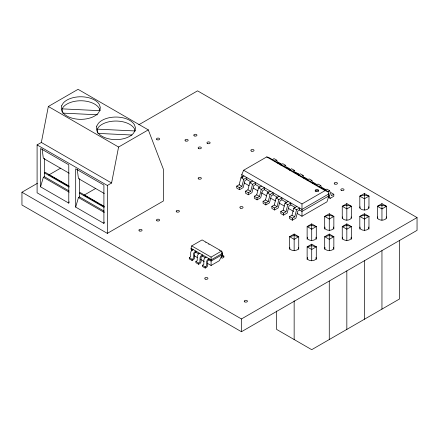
<?xml version="1.0" encoding="UTF-8"?>
<svg xmlns="http://www.w3.org/2000/svg" width="439" height="439" viewBox="0 0 439 439"><rect width="100%" height="100%" fill="white"/><g stroke="black" fill="none" stroke-linecap="round" stroke-linejoin="round"><path stroke-width="0.66" d="M298.734 249.385L298.734 236.692L294.152 234.047L294.152 250.696M316.294 239.25L316.294 226.557L311.712 223.906L311.712 240.556M316.294 259.526L316.294 246.833L311.712 244.183L311.712 260.832M333.854 229.109L333.854 216.416L329.272 213.771L329.272 230.42M333.854 249.385L333.854 236.692L329.272 234.047L329.272 250.696M351.414 218.304L351.414 206.281L346.832 203.63L346.832 220.279M351.414 239.25L351.414 226.557L346.832 223.906L346.832 240.556M368.974 208.168L368.974 196.14L364.392 193.495L364.392 210.144M368.974 229.109L368.974 216.416L364.392 213.771L364.392 230.42M386.534 218.304L386.534 206.281L381.952 203.63L381.952 220.279M41.348 142.456L48.339 106.49L78.065 89.326L148.3 129.878L163.33 169.097L163.33 201.029L107.33 233.361L37.095 192.809L37.095 144.914L41.348 142.456L111.583 183.008L118.574 147.038L148.3 129.878M251.146 182.064L246.773 179.535L244.957 180.583L243.146 187.618L239.513 189.714L236.747 188.117L236.747 186.125L239.151 184.737L240.967 177.702L244.007 175.946M236.747 186.125L239.513 187.716L241.916 186.334L243.733 179.299L246.773 177.543L246.773 179.535M259.926 187.129L255.553 184.605L253.737 185.653L251.926 192.688L248.293 194.784L245.527 193.187L245.527 191.19L247.931 189.802L249.747 182.767L252.787 181.011M245.527 191.19L248.293 192.787L250.696 191.399L252.513 184.364L255.553 182.608L255.553 184.605M268.706 192.2L264.333 189.675L262.517 190.724L260.706 197.759L257.073 199.855L254.307 198.258L254.307 196.26L256.711 194.872L258.527 187.837L261.567 186.081M254.307 196.26L257.073 197.857L259.476 196.469L261.293 189.434L264.333 187.678L264.333 189.675M277.486 197.27L273.113 194.746L271.297 195.794L269.486 202.829L265.853 204.92L263.087 203.323L263.087 201.331L265.491 199.943L267.307 192.908L270.347 191.152M263.087 201.331L265.853 202.928L268.256 201.539L270.073 194.504L273.113 192.748L273.113 194.746M286.925 202.719L281.893 199.811L280.077 200.859L278.266 207.894L274.633 209.99L271.867 208.393L271.867 206.401L274.271 205.013L276.087 197.978L279.127 196.222M271.867 206.401L274.633 207.993L277.036 206.61L278.853 199.575L281.893 197.819L281.893 199.811M295.184 207.488L290.81 204.964L288.999 206.012L287.183 213.047L283.55 215.137L280.79 213.541L280.79 211.549L283.188 210.16L285.004 203.125L288.044 201.369M280.79 211.549L283.55 213.145L285.954 211.757L287.77 204.722L290.81 202.966L290.81 204.964M242.158 177.839L241.763 174.645L243.629 170.255L266.709 156.926L268.723 157.425L328.004 191.651L328.937 193.846L328.937 195.843L301.977 211.406L299.59 210.029L297.779 211.077L295.963 218.112L292.33 220.208L289.57 218.611L289.57 216.619L291.968 215.231L293.784 208.196L296.824 206.44M289.57 216.619L292.33 218.216L294.734 216.828L296.55 209.793L299.59 208.037L299.59 210.029M191.591 250.702L191.042 248.304L191.7 245.911L202.099 239.908L221.486 251.097L222.15 254.691L219.385 260.678L211.088 265.469L207.631 263.471M69.148 201.841L68.78 203.12L40.569 186.833L43.335 177.252L44.361 176.659L69.044 190.91M104.268 222.118L103.9 223.396L75.689 207.109L78.455 197.528L79.475 196.935L104.164 211.186M328.937 195.843L326.967 201.83L301.977 216.257L297.269 213.541M62.179 108.867L63.232 107.067A19.552 11.288 0 0 1 82.038 100.783A19.552 11.288 0 0 1 99.291 108.406L100.081 110.688L62.179 108.867L62.179 112.06M97.299 129.143L98.352 127.343A19.552 11.288 0 0 1 117.158 121.06A19.552 11.288 0 0 1 134.411 128.682L135.201 130.965L97.299 129.143L97.299 132.337M48.784 174.985L60.571 168.175M138.817 124.753L197.55 90.846L417.05 217.574L417.05 230.349L241.45 331.73L21.95 205.002L21.95 192.227L37.375 183.326M83.904 195.262L95.691 188.452M37.095 144.914L107.33 185.461L111.583 183.008M272.493 159.5L274.013 158.622L276.779 160.219L277.909 163.308M274.748 161.387L276.779 160.219M277.267 162.726L278.227 162.172L280.993 163.769L280.993 165.102M280.033 164.323L280.993 163.769M280.762 164.861L282.793 163.692L285.559 165.289L286.464 167.758M284.038 166.167L285.559 165.289M286.047 167.797L287.007 167.243L289.773 168.839L289.773 170.167M289.542 169.931L291.573 168.763L294.339 170.354L295.469 173.443M292.308 171.528L294.339 170.354M294.827 172.867L295.787 172.313L298.553 173.91L298.553 175.238M297.593 174.464L298.553 173.91M298.322 175.002L300.353 173.828L303.119 175.424L304.249 178.514M301.088 176.599L303.119 175.424M303.607 177.938L304.567 177.383L307.333 178.98L307.333 180.308M307.102 180.067L309.133 178.898L311.899 180.495L313.029 183.584M309.868 181.664L311.899 180.495M193.116 249.5L192.194 250.049A2.447 1.41 -60 0 0 190.707 252.628L190.685 256.744L189.313 257.688L189.313 258.884L192.079 260.481L193.286 259.778A1.712 0.988 -60 0 0 194.493 257.688L194.493 253.896A0.977 0.565 -60 0 1 195.185 252.694L195.876 252.299L195.876 251.097L194.96 251.646A2.447 1.41 -60 0 0 193.473 254.225L193.33 258.549L192.079 259.279L189.313 257.688M312.387 183.003L313.347 182.448L316.113 184.045L315.153 184.599M316.53 184.923L318.05 184.045L320.816 185.642L321.952 188.732M199.679 253.292L198.763 253.841A2.447 1.41 -60 0 0 197.276 256.42L197.248 260.563L195.876 261.479L195.876 262.676L198.642 264.273L199.855 263.57A1.712 0.988 -60 0 0 201.062 261.479L201.062 257.688A0.977 0.565 -60 0 1 201.753 256.486L202.445 256.091L205.326 257.753M318.785 186.816L320.816 185.642M321.304 188.155L322.27 187.601L325.03 189.198L325.03 190.526M206.248 257.084L205.331 257.633A2.447 1.41 -60 0 0 203.844 260.212L203.822 264.327L202.445 265.271L202.445 266.468L205.211 268.064L206.423 267.362A1.712 0.988 -60 0 0 207.631 265.271L207.631 261.479A0.977 0.565 -60 0 1 208.322 260.278L209.013 259.883L209.013 258.681L208.097 259.229A2.447 1.41 -60 0 0 206.61 261.809L206.467 266.133L205.211 266.863L202.445 265.271M324.07 189.752L325.03 189.198M195.876 261.479L198.642 263.071L199.899 262.341L200.041 258.017A2.447 1.41 -60 0 1 201.528 255.438L202.445 254.889L202.445 256.091M324.8 190.285L326.83 189.116L329.596 190.713L331.412 195.651L333.81 194.263L333.81 196.26L330.183 198.357L327.971 197.078M243.629 170.255L301.977 203.943L325.063 190.619L328.004 191.651M191.7 245.911L211.088 257.106L221.486 251.097M327.565 191.881L329.596 190.713M222.15 253.495L211.088 259.883L191.042 248.304M222.15 254.691L211.088 261.079L208.783 259.745M328.937 193.846L301.977 209.414L241.763 174.645M221.459 256.019L221.459 257.287A1.712 0.988 -60 0 0 222.666 257.984L223.879 257.287L223.879 256.091L222.513 256.755L222.485 252.639A2.447 1.41 -60 0 0 221.432 251.662M294.152 234.047L289.57 236.692L289.57 249.385M311.712 223.906L307.13 226.557L307.13 239.25M329.272 213.771L324.69 216.416L324.69 229.109M346.832 203.63L342.25 206.281L342.25 218.304M364.392 193.495L359.81 196.14L359.81 208.168M311.712 244.183L307.13 246.833L307.13 259.526M329.272 234.047L324.69 236.692L324.69 249.385M346.832 223.906L342.25 226.557L342.25 239.25M364.392 213.771L359.81 216.416L359.81 229.109M381.952 203.63L377.37 206.281L377.37 218.304M21.95 192.227L241.45 318.955L417.05 217.574M62.722 113.114L97.535 114.788M97.842 133.39L131.974 135.031M331.05 192.666L333.81 194.263M266.709 156.926L325.063 190.619M241.763 176.643L242.882 177.29M240.967 177.702L243.733 179.299M249.747 182.767L252.513 184.364M258.527 187.837L261.293 189.434M267.307 192.908L270.073 194.504M276.087 197.978L278.853 199.575M285.004 203.125L287.77 204.722M293.784 208.196L296.55 209.793M244.32 182.97L249.028 185.686M253.144 188.062L257.852 190.784M261.381 192.82L266.676 195.876M270.797 198.252L275.5 200.974M279.034 203.01L284.329 206.067M288.445 208.443L293.74 211.499M239.151 184.737L241.916 186.334M247.931 189.802L250.696 191.399M256.711 194.872L259.476 196.469M265.491 199.943L268.256 201.539M274.271 205.013L277.036 206.61M283.188 210.16L285.954 211.757M291.968 215.231L294.734 216.828M48.339 106.49L118.574 147.038M222.496 255.289L223.879 256.091M69.197 173.24L43.335 158.309L42.128 149.041M104.312 193.511L78.455 178.585L77.242 169.317M191.042 249.5L192.595 250.4M195.3 251.964L198.587 253.857M194.378 255.822L197.259 257.484M200.716 259.482L204.173 261.479M69.313 186.246L45.217 172.335L44.361 172.829L69.044 187.08M104.427 206.522L80.332 192.611L79.475 193.105L104.164 207.356M48.784 174.7L49.958 175.375M51.133 176.055L52.899 177.071M54.074 177.751L68.177 185.895M84.491 195.311L88.014 197.347M89.188 198.027L90.955 199.043M92.13 199.723L96.245 202.099M97.42 202.78L98.594 203.455M99.768 204.135L103.884 206.511M43.335 177.252L69.197 192.183M78.455 197.528L104.312 212.46M328.597 194.033L330.183 198.357M399.512 240.528L399.512 298.981L311.712 349.674L276.592 329.398L276.592 311.042M381.952 250.664L381.952 309.122M364.392 260.804L364.392 319.257M346.832 270.94L346.832 329.398M329.272 281.081L329.272 339.534M301.977 203.943L301.977 216.257M294.152 300.792L294.152 339.534M292.33 218.216L292.33 220.208M283.55 213.145L283.55 215.137M274.633 207.993L274.633 209.99M265.853 202.928L265.853 204.92M257.073 197.857L257.073 199.855M248.293 192.787L248.293 194.784M241.45 318.955L241.45 331.73M239.513 187.716L239.513 189.714M211.088 257.106L211.088 265.469M205.211 266.863L205.211 268.064M198.642 263.071L198.642 264.273M192.079 259.279L192.079 260.481M107.33 185.461L107.33 233.361M103.9 223.396L103.9 185.077L75.689 168.79L75.689 207.109M79.475 178.651L79.475 196.935M68.78 203.12L68.78 164.801L40.569 148.514L40.569 186.833M44.361 158.375L44.361 176.659M368.683 206.769A4.467 2.579 0 0 1 364.37 210.018A4.467 2.579 0 0 1 360.057 206.769M386.243 216.904A4.467 2.579 0 0 1 381.93 220.153A4.467 2.579 0 0 1 377.617 216.904M351.123 216.904A4.467 2.579 0 0 1 346.81 220.153A4.467 2.579 0 0 1 342.497 216.904M368.683 227.045A4.467 2.579 0 0 1 364.37 230.294A4.467 2.579 0 0 1 360.057 227.045M333.563 227.045A4.467 2.579 0 0 1 329.25 230.294A4.467 2.579 0 0 1 324.937 227.045M351.123 237.181A4.467 2.579 0 0 1 346.81 240.429A4.467 2.579 0 0 1 342.497 237.181M316.003 237.181A4.467 2.579 0 0 1 311.69 240.429A4.467 2.579 0 0 1 307.377 237.181M333.563 247.322A4.467 2.579 0 0 1 329.25 250.57A4.467 2.579 0 0 1 324.937 247.322M298.443 247.322A4.467 2.579 0 0 1 294.13 250.57A4.467 2.579 0 0 1 289.817 247.322M316.003 257.457A4.467 2.579 0 0 1 311.69 260.706A4.467 2.579 0 0 1 307.377 257.457M219.226 250.175A2.447 1.41 -60 0 1 219.5 250.433M208.684 244.117A2.447 1.41 -60 0 1 209.002 244.298M205.732 242.482A2.447 1.41 -60 0 1 205.918 242.52M315.191 191.272A1.729 0.999 0 0 1 316.92 190.274A1.729 0.999 0 0 1 318.654 191.272M61.597 105.865L61.273 108.806L62.272 111.698A19.552 11.288 0 0 0 79.525 119.32A19.552 11.288 0 0 0 98.331 113.037L99.966 110.244L100.295 107.303L99.291 104.416A19.552 11.288 0 0 0 82.038 96.789A19.552 11.288 0 0 0 63.232 103.077L61.597 105.865M96.717 126.141L96.388 129.082L97.392 131.974A19.552 11.288 0 0 0 114.645 139.597A19.552 11.288 0 0 0 133.445 133.313L135.08 130.52L135.41 127.579L134.411 124.692A19.552 11.288 0 0 0 117.158 117.065A19.552 11.288 0 0 0 98.352 123.348L96.717 126.141M298.734 236.692L294.152 239.337L289.57 236.692L294.13 235.529L298.734 236.692M316.294 226.557L311.712 229.202L307.13 226.557L311.69 225.394L316.294 226.557M333.854 216.416L329.272 219.061L324.69 216.416L329.25 215.253L333.854 216.416M351.414 206.281L346.832 208.926L342.25 206.281L346.81 205.117L351.414 206.281M368.974 196.14L364.392 198.785L359.81 196.14L364.37 194.976L368.974 196.14M316.294 246.833L311.712 249.478L307.13 246.833L311.69 245.67L316.294 246.833M333.854 236.692L329.272 239.337L324.69 236.692L329.25 235.529L333.854 236.692M351.414 226.557L346.832 229.202L342.25 226.557L346.81 225.394L351.414 226.557M368.974 216.416L364.392 219.061L359.81 216.416L364.37 215.253L368.974 216.416M386.534 206.281L381.952 208.926L377.37 206.281L381.93 205.117L386.534 206.281M341.279 190.356A1.613 0.933 0 0 0 343.978 189.933A1.613 0.933 0 0 0 342.003 188.797A1.613 0.933 0 0 0 341.279 190.356M205.189 279.061A1.613 0.933 0 0 0 207.888 278.644A1.613 0.933 0 0 0 205.913 277.503A1.613 0.933 0 0 0 205.189 279.061M251.289 151.065A1.613 0.933 0 0 0 253.989 150.648A1.613 0.933 0 0 0 252.013 149.507A1.613 0.933 0 0 0 251.289 151.065M176.648 211.894A1.613 0.933 0 0 0 179.348 211.477A1.613 0.933 0 0 0 177.372 210.336A1.613 0.933 0 0 0 176.648 211.894M244.699 301.873A1.613 0.933 0 0 0 247.398 301.456A1.613 0.933 0 0 0 245.423 300.314A1.613 0.933 0 0 0 244.699 301.873M156.899 139.662A1.613 0.933 0 0 0 159.598 139.245A1.613 0.933 0 0 0 157.623 138.104A1.613 0.933 0 0 0 156.899 139.662M334.688 184.018A1.613 0.933 0 0 0 337.388 183.601A1.613 0.933 0 0 0 335.412 182.459A1.613 0.933 0 0 0 334.688 184.018M198.609 178.947A1.613 0.933 0 0 0 201.309 178.53A1.613 0.933 0 0 0 199.333 177.389A1.613 0.933 0 0 0 198.609 178.947M156.899 220.768A1.613 0.933 0 0 0 159.598 220.351A1.613 0.933 0 0 0 157.623 219.209A1.613 0.933 0 0 0 156.899 220.768M139.339 230.909A1.613 0.933 0 0 0 142.038 230.486A1.613 0.933 0 0 0 140.063 229.35A1.613 0.933 0 0 0 139.339 230.909M194.208 135.86A1.613 0.933 0 0 0 196.908 135.442A1.613 0.933 0 0 0 194.932 134.301A1.613 0.933 0 0 0 194.208 135.86M185.428 140.93A1.613 0.933 0 0 0 188.128 140.507A1.613 0.933 0 0 0 186.152 139.372A1.613 0.933 0 0 0 185.428 140.93M198.609 148.536A1.613 0.933 0 0 0 201.309 148.119A1.613 0.933 0 0 0 199.333 146.977A1.613 0.933 0 0 0 198.609 148.536M207.389 143.465A1.613 0.933 0 0 0 210.089 143.048A1.613 0.933 0 0 0 208.113 141.907A1.613 0.933 0 0 0 207.389 143.465M240.309 208.097A1.613 0.933 0 0 0 243.008 207.68A1.613 0.933 0 0 0 241.033 206.539A1.613 0.933 0 0 0 240.309 208.097M316.058 191.344A1.729 0.999 0 0 0 318.654 190.477A1.729 0.999 0 0 0 316.058 189.61A1.729 0.999 0 0 0 316.058 191.344"/></g></svg>
